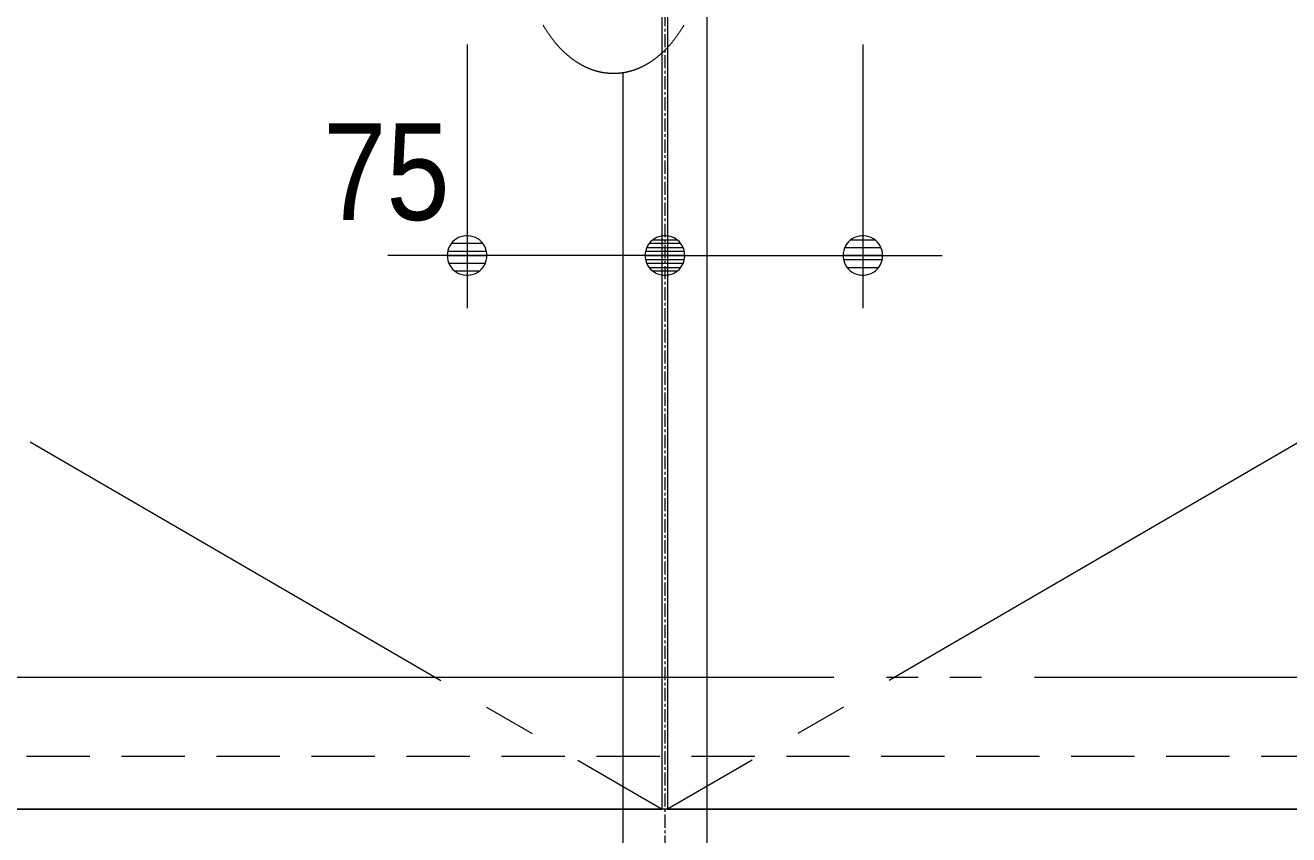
# Model space of a CAD drawing. Units: millimetres, scale not verified. Extents: x -6062 to 6062, y -3045 to 3045.
# Drawn here: x -5109.9 to -4631.1, y -1939.7 to -1632.7 of the extents above; entities that cross this region are included whole.
import ezdxf
from ezdxf.enums import TextEntityAlignment as Align

# ---------------------------------------------------------------- set-up
doc = ezdxf.new("R2010")
doc.units = ezdxf.units.MM
doc.header["$LTSCALE"] = 20
for name, pattern in [('CHAIN1', [8, 5, -1, 1, -1]), ('CHAIN2', [12, 9, -1, 1, -1]), ('DASHED1', [1.8, 1.2, -0.6]), ('LONG_DOUBLE_CHAIN', [21.8, 18, -1, 0.6, -0.6, 0.6, -1])]:
    doc.linetypes.add(name, pattern=pattern)
for name, color, linetype, lineweight in [('0-1_5ボウル・キャビネット', 7, 'Continuous', 9), ('0-2_2寸法-2', 7, 'Continuous', 9), ('0-3_0', 7, 'Continuous', 9), ('0-7_4給排水', 7, 'Continuous', 9)]:
    doc.layers.add(name, color=color, linetype=linetype, lineweight=lineweight)
doc.styles.add('ＭＳ Ｐゴシック', font='')
doc.styles.get('ＭＳ Ｐゴシック').set_extended_font_data('MS PGothic')

# ---------------------------------------------------------------- blocks, each defined once
blk = doc.blocks.new('_Dot')
at = {"layer": '0-3_0'}
for p, q in [((-10, 0), (-20, 0)), ((9.78, 2), (-9.78, 2)), ((7.99, 6), (-7.99, 6)), ((9.16, -3.98), (-9.16, -3.98)), ((6, -7.98), (-6, -7.98))]:
    blk.add_line(p, q, dxfattribs=at)
for points in [[(10, 0), (9.92, 1.25), (9.69, 2.49), (9.3, 3.68), (8.76, 4.82), (8.09, 5.88), (7.29, 6.85), (6.37, 7.71), (5.36, 8.44), (4.26, 9.05), (3.09, 9.51), (1.87, 9.82), (0.63, 9.98), (-0.63, 9.98), (-1.87, 9.82), (-3.09, 9.51), (-4.26, 9.05), (-5.36, 8.44), (-6.37, 7.71), (-7.29, 6.85), (-8.09, 5.88), (-8.76, 4.82), (-9.3, 3.68), (-9.69, 2.49), (-9.92, 1.25), (-10, 0), (0, 0)], [(-10, 0), (-9.92, -1.25), (-9.69, -2.49), (-9.3, -3.68), (-8.76, -4.82), (-8.09, -5.88), (-7.29, -6.85), (-6.37, -7.71), (-5.36, -8.44), (-4.26, -9.05), (-3.09, -9.51), (-1.87, -9.82), (-0.63, -9.98), (0.63, -9.98), (1.87, -9.82), (3.09, -9.51), (4.26, -9.05), (5.36, -8.44), (6.37, -7.71), (7.29, -6.85), (8.09, -5.88), (8.76, -4.82), (9.3, -3.68), (9.69, -2.49), (9.92, -1.25), (10, 0), (0, 0)]]:
    blk.add_lwpolyline(points, close=True, dxfattribs=at)
blk = doc.blocks.new('グループ-8')
at = {"layer": '0-7_4給排水', "linetype": 'CHAIN1'}
blk.add_line((-61600, -20720), (-61600, -41500), dxfattribs=at)
at = {"layer": '0-7_4給排水'}
for points in [[(-61920, -33014.7), (-61920, -40120), (-61280, -40120), (-61280, -31140)], [(-61456.2, -32652), (-61458.4, -32656), (-61460.7, -32659.9), (-61463, -32663.7), (-61465.3, -32667.6), (-61467.6, -32671.4), (-61470, -32675.3), (-61472.3, -32679.1)], [(-62442.7, -32772), (-62445.4, -32768.6), (-62448, -32765.3), (-62450.6, -32761.9), (-62453.2, -32758.5), (-62455.8, -32755.1), (-62458.4, -32751.6), (-62461, -32748.2), (-62463.5, -32744.7), (-62466.1, -32741.2), (-62468.6, -32737.7), (-62471.1, -32734.2), (-62473.7, -32730.7), (-62476.2, -32727.1), (-62478.7, -32723.5), (-62481.1, -32719.9), (-62483.6, -32716.3), (-62486.1, -32712.6), (-62488.5, -32709), (-62491, -32705.3), (-62493.4, -32701.6), (-62495.8, -32697.9), (-62498.2, -32694.2), (-62500.6, -32690.4), (-62503, -32686.7), (-62505.3, -32682.9), (-62507.7, -32679.1), (-62510, -32675.3), (-62512.4, -32671.4), (-62514.7, -32667.6), (-62517, -32663.7), (-62519.3, -32659.9), (-62521.6, -32656), (-62523.8, -32652)], [(-61472.3, -32679.1), (-61474.7, -32682.9), (-61477, -32686.7), (-61479.4, -32690.4), (-61481.8, -32694.2), (-61484.2, -32697.9), (-61486.6, -32701.6), (-61489, -32705.3), (-61491.5, -32709), (-61493.9, -32712.6), (-61496.4, -32716.3), (-61498.9, -32719.9), (-61501.3, -32723.5), (-61503.8, -32727.1), (-61506.3, -32730.7), (-61508.9, -32734.2), (-61511.4, -32737.7), (-61513.9, -32741.2), (-61516.5, -32744.7), (-61519, -32748.2), (-61521.6, -32751.6), (-61524.2, -32755.1), (-61526.8, -32758.5), (-61529.4, -32761.9), (-61532, -32765.3), (-61534.6, -32768.6), (-61537.3, -32772), (-61539.9, -32775.3), (-61542.6, -32778.6), (-61545.3, -32781.9), (-61547.9, -32785.1), (-61550.6, -32788.4), (-61553.3, -32791.6), (-61556, -32794.8), (-61558.8, -32798), (-61561.5, -32801.1), (-61564.2, -32804.3), (-61567, -32807.4), (-61569.7, -32810.5), (-61572.5, -32813.6)], [(-62332.2, -32886.3), (-62335.2, -32883.8), (-62338.2, -32881.2), (-62341.2, -32878.6), (-62344.2, -32876), (-62347.1, -32873.4), (-62350.1, -32870.8), (-62353, -32868.1), (-62356, -32865.4), (-62358.9, -32862.7), (-62361.9, -32860), (-62364.8, -32857.3), (-62367.7, -32854.5), (-62370.6, -32851.7), (-62373.5, -32848.9), (-62376.4, -32846.1), (-62379.2, -32843.2), (-62382.1, -32840.4), (-62385, -32837.5), (-62387.8, -32834.5), (-62390.7, -32831.6), (-62393.5, -32828.7), (-62396.3, -32825.7), (-62399.1, -32822.7), (-62401.9, -32819.7), (-62404.7, -32816.6), (-62407.5, -32813.6), (-62410.3, -32810.5), (-62413, -32807.4), (-62415.8, -32804.3), (-62418.5, -32801.1), (-62421.2, -32798), (-62424, -32794.8), (-62426.7, -32791.6), (-62429.4, -32788.4), (-62432.1, -32785.1), (-62434.7, -32781.9), (-62437.4, -32778.6), (-62440.1, -32775.3), (-62442.7, -32772)], [(-61572.5, -32813.6), (-61575.3, -32816.6), (-61578.1, -32819.7), (-61580.9, -32822.7), (-61583.7, -32825.7), (-61586.5, -32828.7), (-61589.3, -32831.6), (-61592.2, -32834.5), (-61595, -32837.5), (-61597.9, -32840.4), (-61600.8, -32843.2), (-61603.6, -32846.1), (-61606.5, -32848.9), (-61609.4, -32851.7), (-61612.3, -32854.5), (-61615.2, -32857.3), (-61618.1, -32860), (-61621.1, -32862.7), (-61624, -32865.4), (-61627, -32868.1), (-61629.9, -32870.8), (-61632.9, -32873.4), (-61635.8, -32876), (-61638.8, -32878.6), (-61641.8, -32881.2), (-61644.8, -32883.8), (-61647.8, -32886.3), (-61650.8, -32888.8), (-61653.8, -32891.3), (-61656.9, -32893.7), (-61659.9, -32896.2), (-61662.9, -32898.6), (-61666, -32901), (-61669.1, -32903.4), (-61672.1, -32905.7), (-61675.2, -32908), (-61678.3, -32910.3), (-61681.4, -32912.6), (-61684.5, -32914.9), (-61687.6, -32917.1)], [(-62209.5, -32967.1), (-62212.8, -32965.5), (-62216, -32963.8), (-62219.3, -32962.1), (-62222.5, -32960.4), (-62225.8, -32958.7), (-62229, -32957), (-62232.2, -32955.2), (-62235.5, -32953.4), (-62238.7, -32951.6), (-62241.9, -32949.7), (-62245.1, -32947.9), (-62248.3, -32946), (-62251.5, -32944.1), (-62254.7, -32942.1), (-62257.9, -32940.2), (-62261, -32938.2), (-62264.2, -32936.2), (-62267.4, -32934.2), (-62270.5, -32932.1), (-62273.7, -32930), (-62276.8, -32927.9), (-62280, -32925.8), (-62283.1, -32923.7), (-62286.2, -32921.5), (-62289.3, -32919.3), (-62292.4, -32917.1), (-62295.5, -32914.9), (-62298.6, -32912.6), (-62301.7, -32910.3), (-62304.8, -32908), (-62307.9, -32905.7), (-62310.9, -32903.4), (-62314, -32901), (-62317.1, -32898.6), (-62320.1, -32896.2), (-62323.1, -32893.7), (-62326.2, -32891.3), (-62329.2, -32888.8), (-62332.2, -32886.3)], [(-61687.6, -32917.1), (-61690.7, -32919.3), (-61693.8, -32921.5), (-61696.9, -32923.7), (-61700, -32925.8), (-61703.2, -32927.9), (-61706.3, -32930), (-61709.5, -32932.1), (-61712.6, -32934.2), (-61715.8, -32936.2), (-61719, -32938.2), (-61722.1, -32940.2), (-61725.3, -32942.1), (-61728.5, -32944.1), (-61731.7, -32946), (-61734.9, -32947.9), (-61738.1, -32949.7), (-61741.3, -32951.6), (-61744.5, -32953.4), (-61747.8, -32955.2), (-61751, -32957), (-61754.2, -32958.7), (-61757.5, -32960.4), (-61760.7, -32962.1), (-61764, -32963.8), (-61767.2, -32965.5), (-61770.5, -32967.1), (-61773.7, -32968.7), (-61777, -32970.3), (-61780.3, -32971.8), (-61783.6, -32973.3), (-61786.9, -32974.9), (-61790.2, -32976.3), (-61793.5, -32977.8), (-61796.8, -32979.2), (-61800.1, -32980.6), (-61803.4, -32982), (-61806.7, -32983.4), (-61810, -32984.7), (-61813.3, -32986)], [(-62079, -33011.5), (-62082.4, -33010.8), (-62085.9, -33010.1), (-62089.3, -33009.4), (-62092.6, -33008.7), (-62096, -33007.9), (-62099.4, -33007.1), (-62102.8, -33006.3), (-62106.2, -33005.4), (-62109.6, -33004.6), (-62113, -33003.7), (-62116.4, -33002.8), (-62119.7, -33001.8), (-62123.1, -33000.8), (-62126.5, -32999.9), (-62129.9, -32998.8), (-62133.2, -32997.8), (-62136.6, -32996.7), (-62139.9, -32995.6), (-62143.3, -32994.5), (-62146.7, -32993.4), (-62150, -32992.2), (-62153.3, -32991), (-62156.7, -32989.8), (-62160, -32988.6), (-62163.3, -32987.3), (-62166.7, -32986), (-62170, -32984.7), (-62173.3, -32983.4), (-62176.6, -32982), (-62179.9, -32980.6), (-62183.2, -32979.2), (-62186.5, -32977.8), (-62189.8, -32976.3), (-62193.1, -32974.9), (-62196.4, -32973.3), (-62199.7, -32971.8), (-62203, -32970.3), (-62206.3, -32968.7), (-62209.5, -32967.1)], [(-61945.4, -33017.9), (-61948.8, -33018.2), (-61952.2, -33018.5), (-61955.7, -33018.7), (-61959.1, -33019), (-61962.5, -33019.2), (-61966, -33019.4), (-61969.4, -33019.5), (-61972.8, -33019.7), (-61976.3, -33019.8), (-61979.7, -33019.9), (-61983.1, -33019.9), (-61986.6, -33020), (-61990, -33020), (-61993.4, -33020), (-61996.9, -33019.9), (-62000.3, -33019.9), (-62003.7, -33019.8), (-62007.2, -33019.7), (-62010.6, -33019.5), (-62014, -33019.4), (-62017.5, -33019.2), (-62020.9, -33019), (-62024.3, -33018.7), (-62027.8, -33018.5), (-62031.2, -33018.2), (-62034.6, -33017.9), (-62038, -33017.5), (-62041.5, -33017.2), (-62044.9, -33016.8), (-62048.3, -33016.4), (-62051.7, -33015.9), (-62055.1, -33015.4), (-62058.6, -33015), (-62062, -33014.4), (-62065.4, -33013.9), (-62068.8, -33013.3), (-62072.2, -33012.7), (-62075.6, -33012.1), (-62079, -33011.5)], [(-61813.3, -32986), (-61816.7, -32987.3), (-61820, -32988.6), (-61823.3, -32989.8), (-61826.7, -32991), (-61830, -32992.2), (-61833.3, -32993.4), (-61836.7, -32994.5), (-61840.1, -32995.6), (-61843.4, -32996.7), (-61846.8, -32997.8), (-61850.1, -32998.8), (-61853.5, -32999.9), (-61856.9, -33000.8), (-61860.3, -33001.8), (-61863.6, -33002.8), (-61867, -33003.7), (-61870.4, -33004.6), (-61873.8, -33005.4), (-61877.2, -33006.3), (-61880.6, -33007.1), (-61884, -33007.9), (-61887.4, -33008.7), (-61890.7, -33009.4), (-61894.1, -33010.1), (-61897.6, -33010.8), (-61901, -33011.5), (-61904.4, -33012.1), (-61907.8, -33012.7), (-61911.2, -33013.3), (-61914.6, -33013.9), (-61918, -33014.4), (-61921.4, -33015), (-61924.9, -33015.4), (-61928.3, -33015.9), (-61931.7, -33016.4), (-61935.1, -33016.8), (-61938.5, -33017.2), (-61942, -33017.5), (-61945.4, -33017.9)]]:
    blk.add_lwpolyline(points, dxfattribs=at)

msp = doc.modelspace()

# ---------------------------------------------------------------- linework, layer by layer
at = {"layer": '0-1_5ボウル・キャビネット', "linetype": 'LONG_DOUBLE_CHAIN'}
msp.add_line((-4367.5, -1880), (-5367.5, -1880), dxfattribs=at)
at = {"layer": '0-1_5ボウル・キャビネット', "linetype": 'DASHED1'}
msp.add_line((-4437.5, -1910), (-5297.5, -1910), dxfattribs=at)
at = {"layer": '0-1_5ボウル・キャビネット'}
for points in [[(-5317.5, -1330), (-4417.5, -1330), (-4417.5, -1930), (-5317.5, -1930)], [(-5315.5, -1410), (-5315.5, -1930), (-4868.5, -1930), (-4868.5, -1410)], [(-4419.5, -1410), (-4866.5, -1410), (-4866.5, -1930), (-4419.5, -1930)]]:
    msp.add_lwpolyline(points, close=True, dxfattribs=at)
at = {"layer": '0-1_5ボウル・キャビネット', "linetype": 'CHAIN2'}
for points in [[(-4868.5, -1410), (-5315.5, -1670), (-4868.5, -1930)], [(-4866.5, -1410), (-4419.5, -1670), (-4866.5, -1930)]]:
    msp.add_lwpolyline(points, dxfattribs=at)
at = {"layer": '0-2_2寸法-2'}
for p, q in [((-4942.5, -1640), (-4942.5, -1740)), ((-4792.5, -1640), (-4792.5, -1740)), ((-4867.5, -1700), (-4867.3, -1700)), ((-4867.5, -1700), (-4867.3, -1700)), ((-4957.51, -1720), (-4972.51, -1720)), ((-4867.5, -1720), (-4942.5, -1720)), ((-4882.51, -1720), (-4897.51, -1720)), ((-4867.5, -1720), (-4792.5, -1720)), ((-4852.49, -1720), (-4837.49, -1720)), ((-4777.49, -1720), (-4762.49, -1720))]:
    msp.add_line(p, q, dxfattribs=at)

# ---------------------------------------------------------------- block references
at = {"layer": '0-2_2寸法-2', "xscale": 0.7503418, "yscale": 0.7503418}
for p in [(-4942.5, -1720), (-4867.5, -1720)]:
    msp.add_blockref('_Dot', p, dxfattribs=at)
at = {"layer": '0-2_2寸法-2', "xscale": 0.7503418, "yscale": 0.7503418, "rotation": 180}
for p in [(-4867.5, -1720), (-4792.5, -1720)]:
    msp.add_blockref('_Dot', p, dxfattribs=at)
at = {"layer": '0-7_4給排水', "xscale": 0.05, "yscale": 0.05}
msp.add_blockref('グループ-8', (-1787.5, 0), dxfattribs=at)

# ---------------------------------------------------------------- texts
at = {"layer": '0-2_2寸法-2', "style": 'ＭＳ Ｐゴシック', "width": 0.9}
msp.add_text('75', height=36.66, dxfattribs=at).set_placement((-4997.09, -1717.52), align=Align.BOTTOM_LEFT)

doc.saveas('drawing.dxf')
